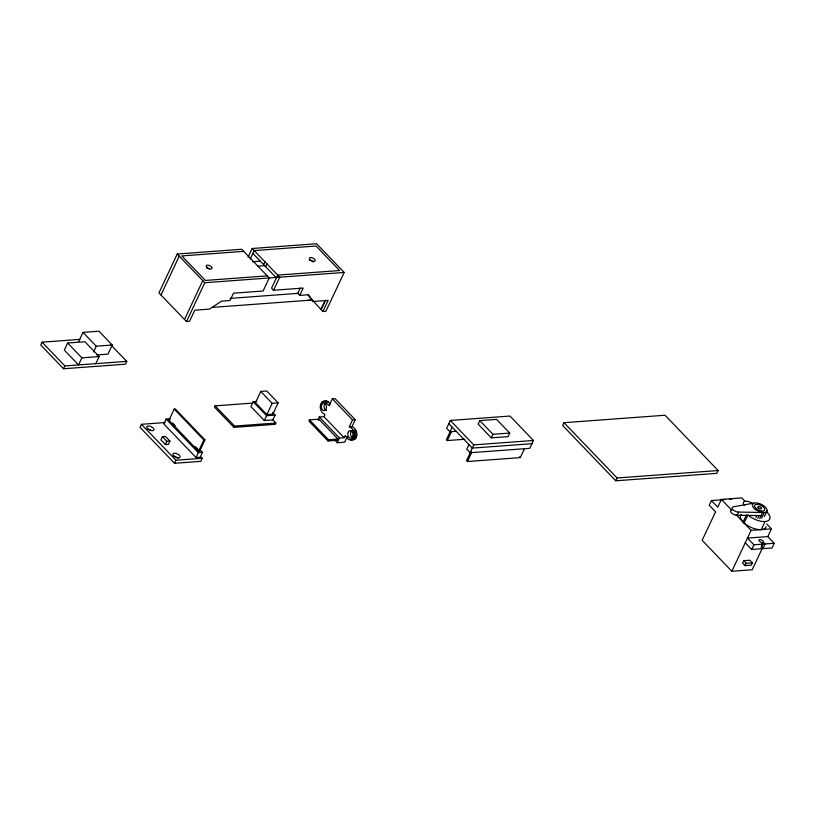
<?xml version="1.0" encoding="UTF-8"?>
<svg xmlns="http://www.w3.org/2000/svg" width="815" height="815" viewBox="0 0 815 815"><rect width="100%" height="100%" fill="white"/><g stroke="black" fill="none" stroke-linecap="round" stroke-linejoin="round"><path stroke-width="1.22" d="M318.431 418.89L319.307 417.005L339.519 438.052L344.144 437.716L345.193 435.536C352.661 447.934 358.457 430.238 349.299 426.805L352.538 419.919L355.269 419.715L352.029 426.602L349.299 426.805M350.674 439.927C359.007 441.272 358.121 428.965 352.029 426.602M319.307 417.005L323.932 416.659L324.951 414.458C318.084 411.697 318.604 398.82 327.335 401.306L330.381 404.057M79.952 339.376L42.074 342.178L40.75 344.99L63.56 368.757L125.429 364.193L126.753 361.371L110.952 344.928M99.155 356.573L84.923 341.75L67.645 343.023L64.314 350.104L78.546 364.926L81.877 357.846L99.155 356.573L95.824 363.653M63.56 368.757L64.894 365.935L126.753 361.371M78.698 341.516L82.987 332.388L98.961 331.206L112.225 345.02L107.926 354.148L96.873 354.963M93.562 351.897L96.252 346.192L112.225 345.02M177.232 254.015L158.945 292.88L186.503 321.579L189.488 321.365L194.734 310.22L209.516 309.119L221.507 301.153L230.044 300.521L233.487 293.196L263.092 291.016L269.235 277.966L241.678 249.268L177.232 254.015L204.789 282.724L344.174 272.444L325.888 311.299L322.893 311.524L320.886 309.425L325.083 300.511M160.963 294.969L179.249 256.114M184.496 319.49L202.782 280.625M186.503 321.579L204.789 282.724M165.211 422.547L141.453 424.299L140.017 427.355L174.512 463.287L200.775 461.341L202.212 458.295L200.48 456.502M170.223 418.757L166.077 419.063L163.795 423.922L196.048 457.521L200.184 457.215L202.466 452.356L199.858 449.625M168.899 420.316L174.196 409.079L175.296 408.998L204.952 439.876L199.665 451.123L198.554 451.204L168.899 420.316L170.009 420.234M162.409 436.657L160.881 439.896L165.374 444.582L168.43 444.348L169.948 441.119L165.455 436.433L162.409 436.657L166.902 441.343L169.948 441.119M248.076 257.194L252.171 248.494L316.607 243.736L344.174 272.444M250.185 259.089L254.178 250.582L316.067 246.018L339.6 270.539L277.721 275.103L271.578 288.143L273.585 290.242L303.2 288.062L299.747 295.376L297.74 293.288L300.205 288.052M165.374 444.582L166.902 441.343M263.622 264.61L264.946 261.798M265.629 266.709L266.953 263.887M174.512 463.287L175.948 460.231L202.212 458.295M252.691 403.079L215.109 405.86L214.508 407.143L233.915 427.366L275.256 424.32L275.857 423.026L272.862 419.898L264.325 420.53L250.918 406.563L253.18 401.754L256.837 401.479M273.585 290.242L279.728 277.192L252.171 248.494M198.554 451.204L203.842 439.957L204.952 439.876M196.048 457.521L198.33 452.661L202.466 452.356M233.915 427.366L234.526 426.072L275.857 423.026M260.769 391.445L255.472 402.702L266.862 414.58L272.842 414.132L278.139 402.875L266.739 390.996L260.769 391.445L272.169 403.313L278.139 402.875M266.862 414.58L272.169 403.313M264.325 420.53L266.597 415.721L275.124 415.09L272.862 419.898M321.854 308.253L325.562 300.368M322.893 311.524L328.139 300.378L313.357 301.469L307.724 294.572M309.476 419.888L308.916 421.09L327.997 440.956L337.42 440.263L337.981 439.061L318.91 419.195L309.476 419.888L328.557 439.764L337.981 439.061M318.349 420.397L318.91 419.195M355.269 419.715L335.036 398.637L332.306 398.841L329.066 405.727L324.604 401.51M327.997 440.956L328.557 439.764M468.941 444.633L466.771 449.248L470.102 452.733L529.77 448.332L533.458 440.487L509.986 416.047L450.318 420.448L446.63 428.282L449.972 431.756L456.319 431.288M449.972 431.756L452.142 427.131M450.196 431.614L446.416 439.642L447.292 440.548L464.907 439.254M447.292 440.548L451.612 431.369M479.821 420.601L478.15 424.146L491.313 437.849L508.061 436.616L509.721 433.071L496.569 419.368L479.821 420.601L492.983 434.303L509.721 433.071M470.102 452.733L473.79 444.888L533.458 440.487M470.876 451.429L466.557 460.607L467.423 461.514L520.265 457.623L524.585 448.444M467.423 461.514L471.742 452.335M491.313 437.849L492.983 434.303M564 422.69L562.676 425.501L615.763 480.799L716.813 473.342L718.137 470.53L665.05 415.232L564 422.69L617.087 477.977L718.137 470.53M615.763 480.799L617.087 477.977M720.613 499.88L711.444 500.563L709.233 505.259L715.55 511.84L702.143 540.325L731.85 571.264L752.204 569.756L762.392 548.108M745.216 501.541L741.742 497.924L721.387 499.422L717.76 507.144L711.444 500.563M731.381 510.109A4.442 2.058 25.2 0 0 731.799 513.175A4.442 2.058 25.2 0 0 737.208 515.243L738.706 512.075L764.287 512.503A8.069 3.749 25.2 0 0 765.55 507.266A8.069 3.749 25.2 0 0 755.047 502.886L733.622 506.787A4.442 2.058 25.2 0 0 732.93 509.67A4.442 2.058 25.2 0 0 738.706 512.075M766.12 526.643A13.967 6.5 25.2 0 1 745.521 524.167L743.097 522.038L746.438 514.948M755.862 517.606L756.809 515.589M731.85 571.264L751.094 530.361L771.448 528.864L767.812 536.586L747.467 538.083L753.895 544.787L763.074 544.114L760.874 548.78L751.695 549.483L745.256 542.78M757.807 518.279L759.244 515.243M759.692 518.656L762.606 512.452C758.459 511.637 752.714 509.406 752.245 504.597L753.692 503.161M761.607 518.208L764.287 512.503M764.409 516.486L767.088 510.791M743.657 560.7L742.557 563.043L745.073 565.661L751.257 565.213L752.357 562.859L749.841 560.241L743.657 560.7L746.173 563.318L752.357 562.859M751.695 549.483L753.895 544.787M761.271 529.607L765.081 521.519A13.967 6.5 25.2 0 0 768.983 514.622L767.261 512.441M745.073 565.661L746.173 563.318M761.567 545.877L763.421 541.975A2.404 1.121 25.2 0 0 761.475 539.948A2.404 1.121 25.2 0 0 758.999 540.131A2.404 1.121 25.2 0 0 760.945 542.158L763.074 544.114M762.881 548.638L765.081 543.962L774.25 543.289L772.039 547.975L762.881 548.638L761.22 546.641M334.659 439.988L337.288 442.728L339.519 438.052M347.373 436.473L344.643 442.188L337.288 442.728M325.389 401.337L327.335 401.306M320.886 309.425L311.727 299.39M243.685 251.356L181.806 255.92L205.339 280.441L267.218 275.877M252.793 261.727L260.392 261.167M206.409 267.238L206.796 267.208A3.189 1.487 25.2 0 0 211.869 268.593A3.189 1.487 25.2 0 0 208.701 265.303A3.189 1.487 25.2 0 0 206.796 267.208M257.479 266.189L265.079 265.629M229.993 298.392L298.372 293.349M299.747 295.376L308.284 294.745L313.357 301.469M211.849 307.428L311.88 300.052A21.384 14.609 85.8 0 1 308.07 300.134M322.659 401.54L326.357 401.133M321.782 402.101L323.596 401.958M325.542 402.05L328.272 401.846M352.824 430.463L355.554 430.269M353.486 431.583L356.216 431.38M353.934 432.897L356.664 432.694M354.138 434.314L356.868 434.11M354.087 435.74L356.817 435.536M353.781 437.074L356.512 436.871M353.241 438.236L355.972 438.032M352.508 439.132L355.238 438.928M351.632 439.703L354.362 439.499M531.94 443.706L472.282 448.107L448.81 423.657M722.62 499.738L724.912 499.564M729.496 499.228L731.789 499.065M744.034 523.016L748.007 514.907L749.321 516.068A13.967 6.5 25.2 0 0 765.081 521.519M737.208 515.243L761.118 515.62M766.742 523.964L771.448 528.864M767.812 536.586L774.25 543.289M763.329 542.138L765.081 543.962M721.387 499.422L731.809 510.272M736.149 514.795L751.094 530.361M519.389 456.716L520.265 457.623M450.318 420.448L473.79 444.888M252.854 253.404L276.387 277.915M332.306 398.841L352.538 419.919M323.932 416.659L344.144 437.716M272.607 412.471L275.124 415.09M253.18 401.754L266.597 415.721M215.109 405.86L234.526 426.072M174.196 409.079L203.842 439.957M172.627 422.965L175.245 425.685M195.305 446.579L199.665 451.123M82.987 332.388L96.252 346.192M166.077 419.063L198.33 452.661M67.645 343.023L81.877 357.846M141.453 424.299L175.948 460.231M42.074 342.178L64.894 365.935M309.13 260.342A3.189 1.487 25.2 0 1 309.792 260.362M311.31 260.769A3.189 1.487 25.2 0 1 312.053 261.136M312.726 261.584A3.189 1.487 25.2 0 1 313.276 262.073M206.633 267.972A3.189 1.487 25.2 0 1 209.567 269.195M352.803 437.93A3.769 2.577 85.8 0 1 350.715 432.633L351.041 431.807A3.769 2.577 85.8 0 1 352.09 430.697M326.611 410.383A3.769 2.577 85.8 0 1 324.37 404.566L324.778 403.822A3.769 2.577 85.8 0 1 325.307 403.272M147.495 429.067A3.892 1.813 25.2 0 1 151.081 430.565M172.811 456.247A3.892 1.813 25.2 0 1 177.874 458.366M744.584 505.483A6.551 3.046 25.2 0 1 745.012 501.307A6.551 3.046 25.2 0 1 752.989 503.782M743.097 522.038A13.967 6.5 25.2 0 1 741.263 514.448M348.311 432.011L347.985 432.836A3.769 2.577 85.8 0 0 349.115 437.594A3.769 2.577 85.8 0 0 352.447 436.86L352.773 436.025A3.769 2.577 85.8 0 0 351.642 431.267A3.769 2.577 85.8 0 0 348.311 432.011M322.047 404.026L321.64 404.77A3.769 2.577 85.8 0 0 322.312 409.68A3.769 2.577 85.8 0 0 325.705 409.629L326.112 408.886A3.769 2.577 85.8 0 0 325.44 403.975A3.769 2.577 85.8 0 0 322.047 404.026M309.955 259.598A3.189 1.487 25.2 0 0 315.028 260.983A3.189 1.487 25.2 0 0 311.86 257.693A3.189 1.487 25.2 0 0 309.955 259.598M755.576 508A5.623 2.618 25.2 0 0 764.501 510.445A5.623 2.618 25.2 0 0 758.928 504.638A5.623 2.618 25.2 0 0 755.576 508M147.515 428.527A3.892 1.813 25.2 0 0 153.699 430.218A3.892 1.813 25.2 0 0 149.838 426.194A3.892 1.813 25.2 0 0 147.515 428.527M173.636 455.728A3.892 1.813 25.2 0 0 179.83 457.429A3.892 1.813 25.2 0 0 175.959 453.405A3.892 1.813 25.2 0 0 173.636 455.728M758.195 507.806A2.017 0.937 25.2 0 0 761.404 508.682A2.017 0.937 25.2 0 0 759.407 506.594A2.017 0.937 25.2 0 0 758.195 507.806"/></g></svg>
